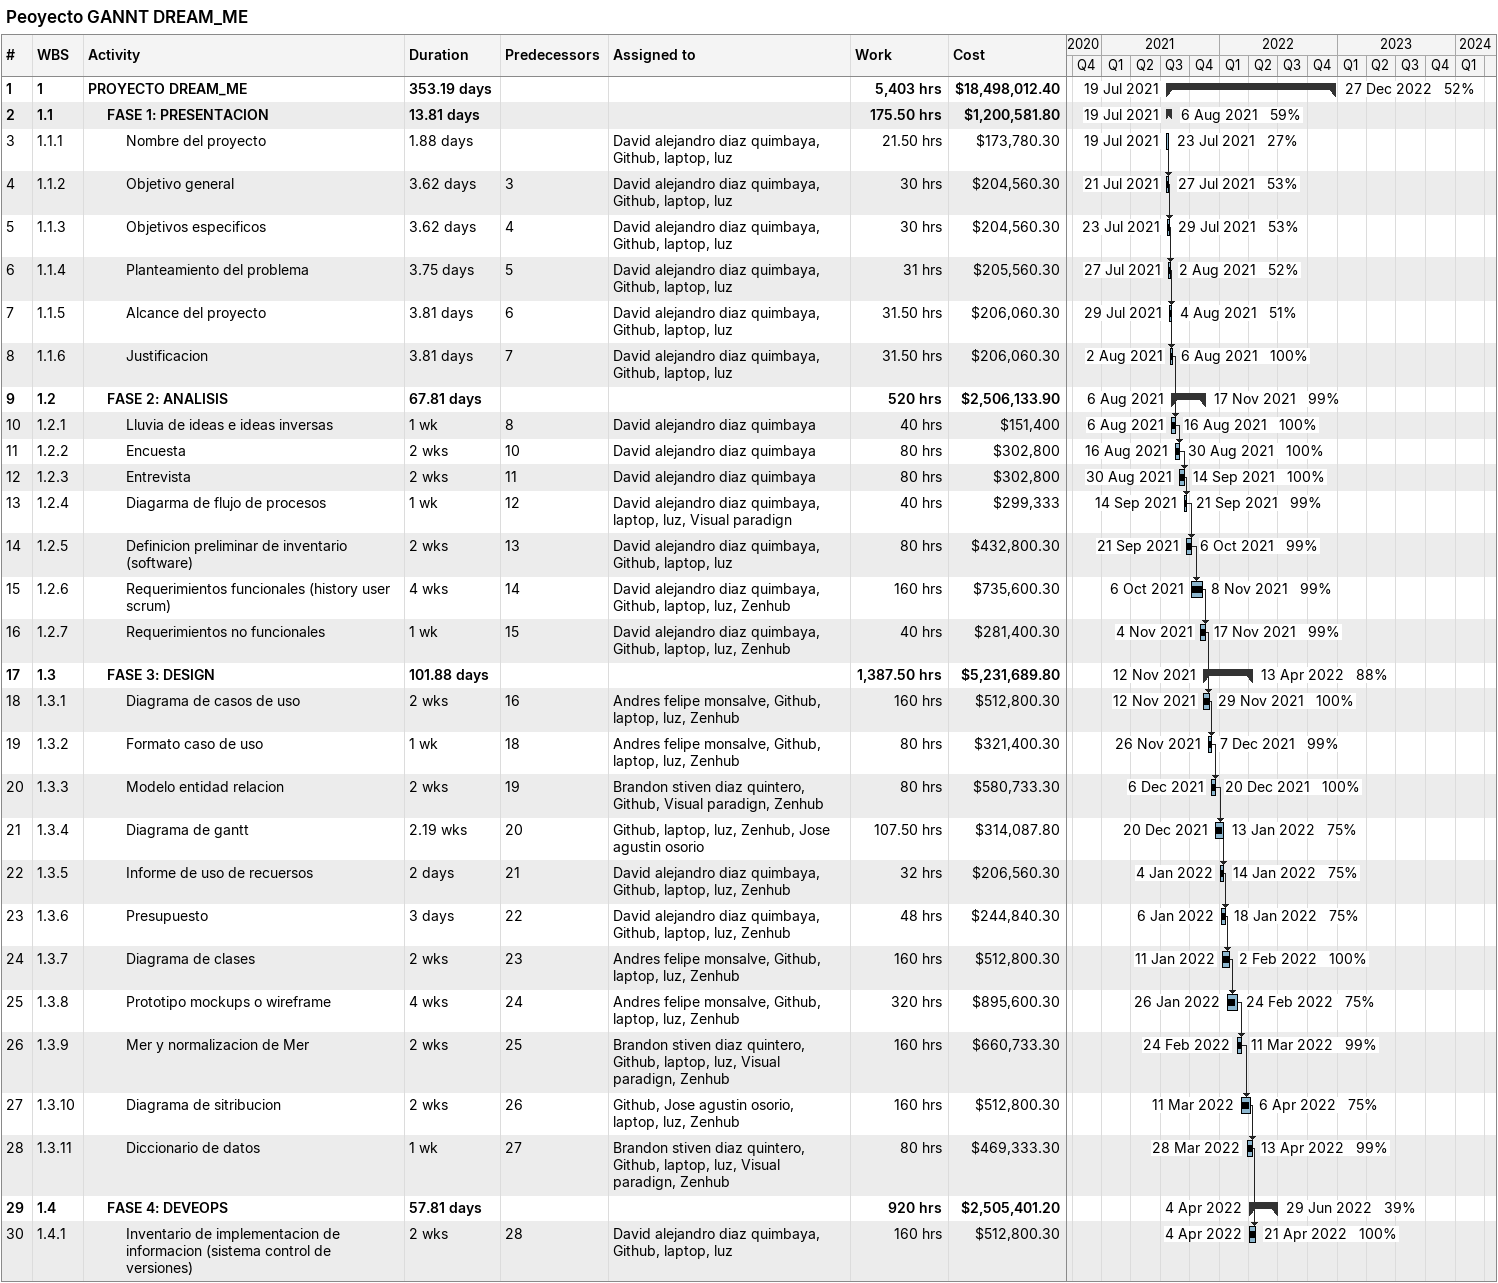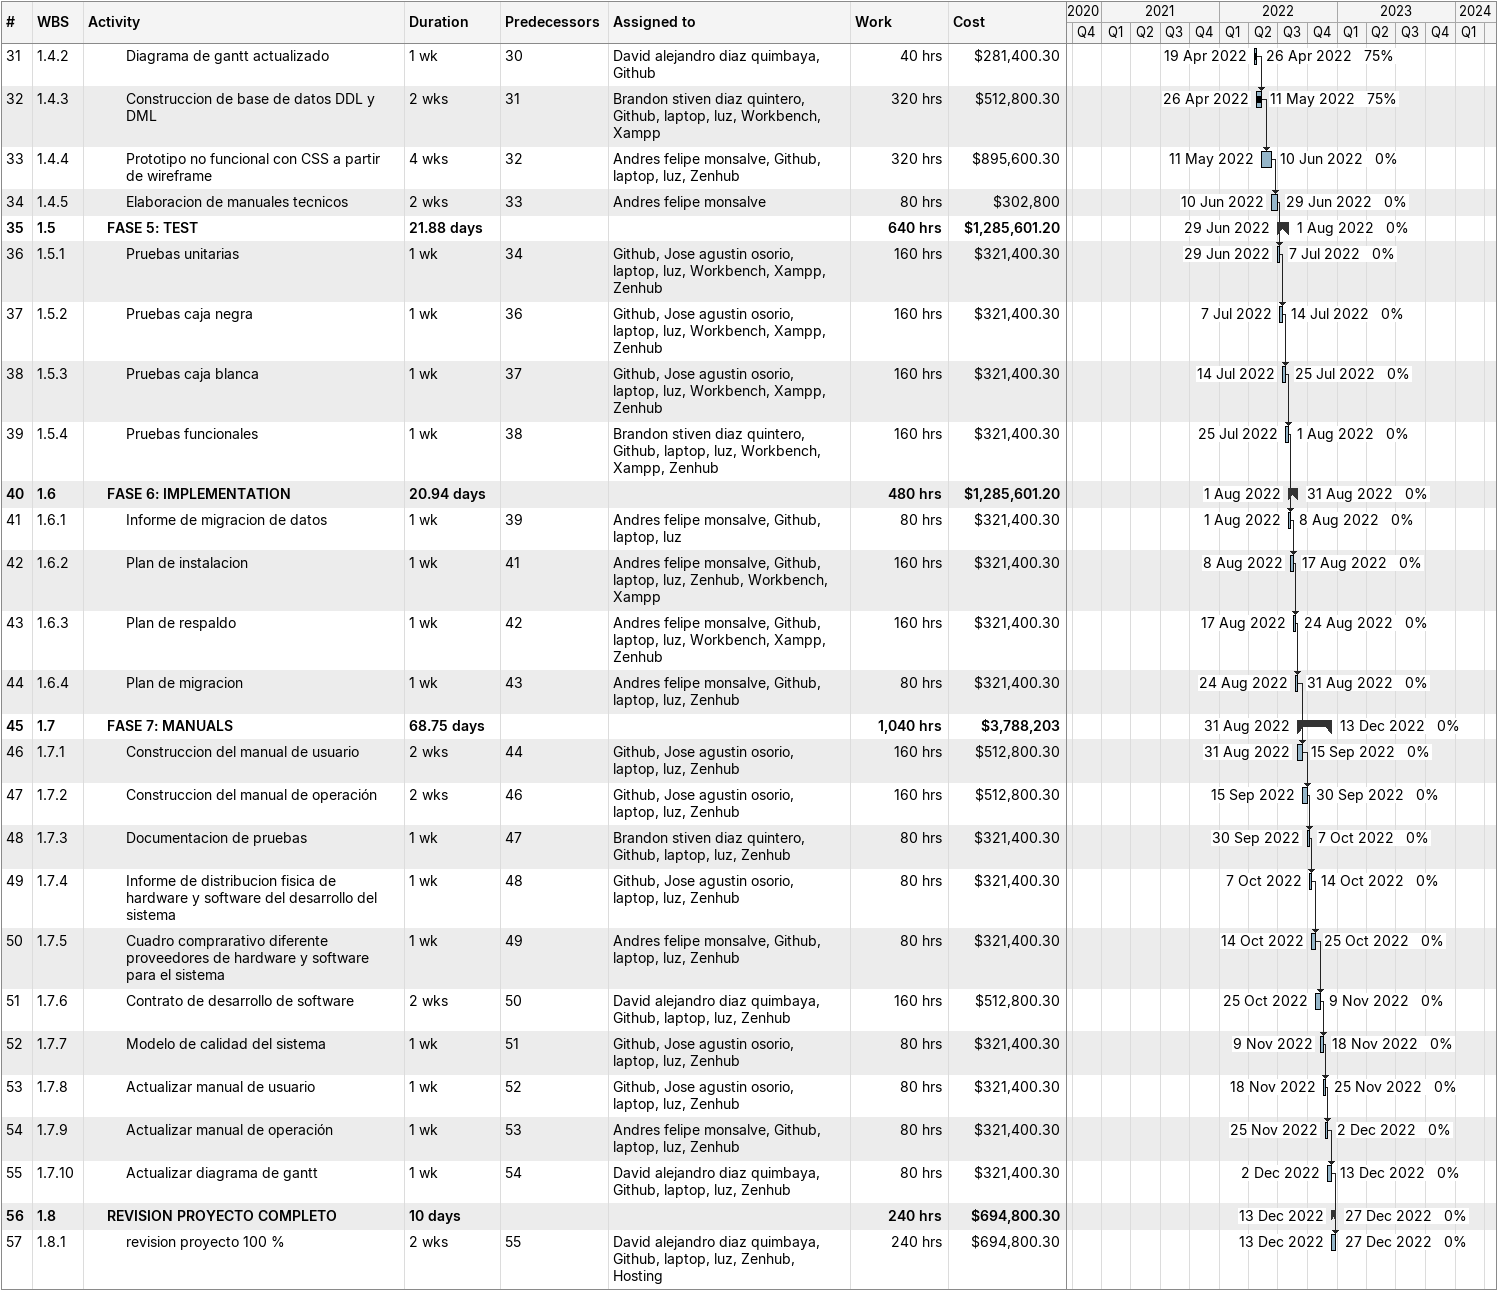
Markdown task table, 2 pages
Peoyecto GANNT DREAM_ME

| ID | WBS | Task | Duration | Start | Finish | Predecessors | Resources | % complete | Work (h) | Cost ($) |
|---|---|---|---|---|---|---|---|---|---|---|
| 1 | 1 | **PROYECTO DREAM_ME** | 353.19d | 2021-07-19 | 2022-12-27 |  |  | 52 | 5403 | 18498012.40 |
| 2 | 1.1 | **FASE 1: PRESENTACION** | 13.81d | 2021-07-19 | 2021-08-06 |  |  | 59 | 175.50 | 1200581.80 |
| 3 | 1.1.1 | Nombre del proyecto | 1.88d | 2021-07-19 | 2021-07-23 |  | David alejandro diaz quimbaya, Github, laptop, luz | 27 | 21.50 | 173780.30 |
| 4 | 1.1.2 | Objetivo general | 3.62d | 2021-07-21 | 2021-07-27 | 3 | David alejandro diaz quimbaya, Github, laptop, luz | 53 | 30 | 204560.30 |
| 5 | 1.1.3 | Objetivos especificos | 3.62d | 2021-07-23 | 2021-07-29 | 4 | David alejandro diaz quimbaya, Github, laptop, luz | 53 | 30 | 204560.30 |
| 6 | 1.1.4 | Planteamiento del problema | 3.75d | 2021-07-27 | 2021-08-02 | 5 | David alejandro diaz quimbaya, Github, laptop, luz | 52 | 31 | 205560.30 |
| 7 | 1.1.5 | Alcance del proyecto | 3.81d | 2021-07-29 | 2021-08-04 | 6 | David alejandro diaz quimbaya, Github, laptop, luz | 51 | 31.50 | 206060.30 |
| 8 | 1.1.6 | Justificacion | 3.81d | 2021-08-02 | 2021-08-06 | 7 | David alejandro diaz quimbaya, Github, laptop, luz | 100 | 31.50 | 206060.30 |
| 9 | 1.2 | **FASE 2: ANALISIS** | 67.81d | 2021-08-06 | 2021-11-17 |  |  | 99 | 520 | 2506133.90 |
| 10 | 1.2.1 | Lluvia de ideas e ideas inversas | 1w | 2021-08-06 | 2021-08-16 | 8 | David alejandro diaz quimbaya | 100 | 40 | 151400 |
| 11 | 1.2.2 | Encuesta | 2w | 2021-08-16 | 2021-08-30 | 10 | David alejandro diaz quimbaya | 100 | 80 | 302800 |
| 12 | 1.2.3 | Entrevista | 2w | 2021-08-30 | 2021-09-14 | 11 | David alejandro diaz quimbaya | 100 | 80 | 302800 |
| 13 | 1.2.4 | Diagarma de flujo de procesos | 1w | 2021-09-14 | 2021-09-21 | 12 | David alejandro diaz quimbaya, laptop, luz, Visual paradign | 99 | 40 | 299333 |
| 14 | 1.2.5 | Definicion preliminar de inventario (software) | 2w | 2021-09-21 | 2021-10-06 | 13 | David alejandro diaz quimbaya, Github, laptop, luz | 99 | 80 | 432800.30 |
| 15 | 1.2.6 | Requerimientos funcionales (history user scrum) | 4w | 2021-10-06 | 2021-11-08 | 14 | David alejandro diaz quimbaya, Github, laptop, luz, Zenhub | 99 | 160 | 735600.30 |
| 16 | 1.2.7 | Requerimientos no funcionales | 1w | 2021-11-04 | 2021-11-17 | 15 | David alejandro diaz quimbaya, Github, laptop, luz, Zenhub | 99 | 40 | 281400.30 |
| 17 | 1.3 | **FASE 3: DESIGN** | 101.88d | 2021-11-12 | 2022-04-13 |  |  | 88 | 1387.50 | 5231689.80 |
| 18 | 1.3.1 | Diagrama de casos de uso | 2w | 2021-11-12 | 2021-11-29 | 16 | Andres felipe monsalve, Github, laptop, luz, Zenhub | 100 | 160 | 512800.30 |
| 19 | 1.3.2 | Formato caso de uso | 1w | 2021-11-26 | 2021-12-07 | 18 | Andres felipe monsalve, Github, laptop, luz, Zenhub | 99 | 80 | 321400.30 |
| 20 | 1.3.3 | Modelo entidad relacion | 2w | 2021-12-06 | 2021-12-20 | 19 | Brandon stiven diaz quintero, Github, Visual paradign, Zenhub | 100 | 80 | 580733.30 |
| 21 | 1.3.4 | Diagrama de gantt | 2.19w | 2021-12-20 | 2022-01-13 | 20 | Github, laptop, luz, Zenhub, Jose agustin osorio | 75 | 107.50 | 314087.80 |
| 22 | 1.3.5 | Informe de uso de recuersos | 2d | 2022-01-04 | 2022-01-14 | 21 | David alejandro diaz quimbaya, Github, laptop, luz, Zenhub | 75 | 32 | 206560.30 |
| 23 | 1.3.6 | Presupuesto | 3d | 2022-01-06 | 2022-01-18 | 22 | David alejandro diaz quimbaya, Github, laptop, luz, Zenhub | 75 | 48 | 244840.30 |
| 24 | 1.3.7 | Diagrama de clases | 2w | 2022-01-11 | 2022-02-02 | 23 | Andres felipe monsalve, Github, laptop, luz, Zenhub | 100 | 160 | 512800.30 |
| 25 | 1.3.8 | Prototipo mockups o wireframe | 4w | 2022-01-26 | 2022-02-24 | 24 | Andres felipe monsalve, Github, laptop, luz, Zenhub | 75 | 320 | 895600.30 |
| 26 | 1.3.9 | Mer y normalizacion de Mer | 2w | 2022-02-24 | 2022-03-11 | 25 | Brandon stiven diaz quintero, Github, laptop, luz, Visual paradign, Zenhub | 99 | 160 | 660733.30 |
| 27 | 1.3.10 | Diagrama de sitribucion | 2w | 2022-03-11 | 2022-04-06 | 26 | Github, Jose agustin osorio, laptop, luz, Zenhub | 75 | 160 | 512800.30 |
| 28 | 1.3.11 | Diccionario de datos | 1w | 2022-03-28 | 2022-04-13 | 27 | Brandon stiven diaz quintero, Github, laptop, luz, Visual paradign, Zenhub | 99 | 80 | 469333.30 |
| 29 | 1.4 | **FASE 4: DEVEOPS** | 57.81d | 2022-04-04 | 2022-06-29 |  |  | 39 | 920 | 2505401.20 |
| 30 | 1.4.1 | Inventario de implementacion de informacion (sistema control de versiones) | 2w | 2022-04-04 | 2022-04-21 | 28 | David alejandro diaz quimbaya, Github, laptop, luz | 100 | 160 | 512800.30 |
| 31 | 1.4.2 | Diagrama de gantt actualizado | 1w | 2022-04-19 | 2022-04-26 | 30 | David alejandro diaz quimbaya, Github | 75 | 40 | 281400.30 |
| 32 | 1.4.3 | Construccion de base de datos DDL y DML | 2w | 2022-04-26 | 2022-05-11 | 31 | Brandon stiven diaz quintero, Github, laptop, luz, Workbench, Xampp | 75 | 320 | 512800.30 |
| 33 | 1.4.4 | Prototipo no funcional con CSS a partir de wireframe | 4w | 2022-05-11 | 2022-06-10 | 32 | Andres felipe monsalve, Github, laptop, luz, Zenhub | 0 | 320 | 895600.30 |
| 34 | 1.4.5 | Elaboracion de manuales tecnicos | 2w | 2022-06-10 | 2022-06-29 | 33 | Andres felipe monsalve | 0 | 80 | 302800 |
| 35 | 1.5 | **FASE 5: TEST** | 21.88d | 2022-06-29 | 2022-08-01 |  |  | 0 | 640 | 1285601.20 |
| 36 | 1.5.1 | Pruebas unitarias | 1w | 2022-06-29 | 2022-07-07 | 34 | Github, Jose agustin osorio, laptop, luz, Workbench, Xampp, Zenhub | 0 | 160 | 321400.30 |
| 37 | 1.5.2 | Pruebas caja negra | 1w | 2022-07-07 | 2022-07-14 | 36 | Github, Jose agustin osorio, laptop, luz, Workbench, Xampp, Zenhub | 0 | 160 | 321400.30 |
| 38 | 1.5.3 | Pruebas caja blanca | 1w | 2022-07-14 | 2022-07-25 | 37 | Github, Jose agustin osorio, laptop, luz, Workbench, Xampp, Zenhub | 0 | 160 | 321400.30 |
| 39 | 1.5.4 | Pruebas funcionales | 1w | 2022-07-25 | 2022-08-01 | 38 | Brandon stiven diaz quintero, Github, laptop, luz, Workbench, Xampp, Zenhub | 0 | 160 | 321400.30 |
| 40 | 1.6 | **FASE 6: IMPLEMENTATION** | 20.94d | 2022-08-01 | 2022-08-31 |  |  | 0 | 480 | 1285601.20 |
| 41 | 1.6.1 | Informe de migracion de datos | 1w | 2022-08-01 | 2022-08-08 | 39 | Andres felipe monsalve, Github, laptop, luz | 0 | 80 | 321400.30 |
| 42 | 1.6.2 | Plan de instalacion | 1w | 2022-08-08 | 2022-08-17 | 41 | Andres felipe monsalve, Github, laptop, luz, Zenhub, Workbench, Xampp | 0 | 160 | 321400.30 |
| 43 | 1.6.3 | Plan de respaldo | 1w | 2022-08-17 | 2022-08-24 | 42 | Andres felipe monsalve, Github, laptop, luz, Workbench, Xampp, Zenhub | 0 | 160 | 321400.30 |
| 44 | 1.6.4 | Plan de migracion | 1w | 2022-08-24 | 2022-08-31 | 43 | Andres felipe monsalve, Github, laptop, luz, Zenhub | 0 | 80 | 321400.30 |
| 45 | 1.7 | **FASE 7: MANUALS** | 68.75d | 2022-08-31 | 2022-12-13 |  |  | 0 | 1040 | 3788203 |
| 46 | 1.7.1 | Construccion del manual de usuario | 2w | 2022-08-31 | 2022-09-15 | 44 | Github, Jose agustin osorio, laptop, luz, Zenhub | 0 | 160 | 512800.30 |
| 47 | 1.7.2 | Construccion del manual de operación | 2w | 2022-09-15 | 2022-09-30 | 46 | Github, Jose agustin osorio, laptop, luz, Zenhub | 0 | 160 | 512800.30 |
| 48 | 1.7.3 | Documentacion de pruebas | 1w | 2022-09-30 | 2022-10-07 | 47 | Brandon stiven diaz quintero, Github, laptop, luz, Zenhub | 0 | 80 | 321400.30 |
| 49 | 1.7.4 | Informe de distribucion fisica de hardware y software del desarrollo del sistema | 1w | 2022-10-07 | 2022-10-14 | 48 | Github, Jose agustin osorio, laptop, luz, Zenhub | 0 | 80 | 321400.30 |
| 50 | 1.7.5 | Cuadro comprarativo diferente proveedores de hardware y software para el sistema | 1w | 2022-10-14 | 2022-10-25 | 49 | Andres felipe monsalve, Github, laptop, luz, Zenhub | 0 | 80 | 321400.30 |
| 51 | 1.7.6 | Contrato de desarrollo de software | 2w | 2022-10-25 | 2022-11-09 | 50 | David alejandro diaz quimbaya, Github, laptop, luz, Zenhub | 0 | 160 | 512800.30 |
| 52 | 1.7.7 | Modelo de calidad del sistema | 1w | 2022-11-09 | 2022-11-18 | 51 | Github, Jose agustin osorio, laptop, luz, Zenhub | 0 | 80 | 321400.30 |
| 53 | 1.7.8 | Actualizar manual de usuario | 1w | 2022-11-18 | 2022-11-25 | 52 | Github, Jose agustin osorio, laptop, luz, Zenhub | 0 | 80 | 321400.30 |
| 54 | 1.7.9 | Actualizar manual de operación | 1w | 2022-11-25 | 2022-12-02 | 53 | Andres felipe monsalve, Github, laptop, luz, Zenhub | 0 | 80 | 321400.30 |
| 55 | 1.7.10 | Actualizar diagrama de gantt | 1w | 2022-12-02 | 2022-12-13 | 54 | David alejandro diaz quimbaya, Github, laptop, luz, Zenhub | 0 | 80 | 321400.30 |
| 56 | 1.8 | **REVISION PROYECTO COMPLETO** | 10d | 2022-12-13 | 2022-12-27 |  |  | 0 | 240 | 694800.30 |
| 57 | 1.8.1 | revision proyecto 100 % | 2w | 2022-12-13 | 2022-12-27 | 55 | David alejandro diaz quimbaya, Github, laptop, luz, Zenhub, Hosting | 0 | 240 | 694800.30 |
